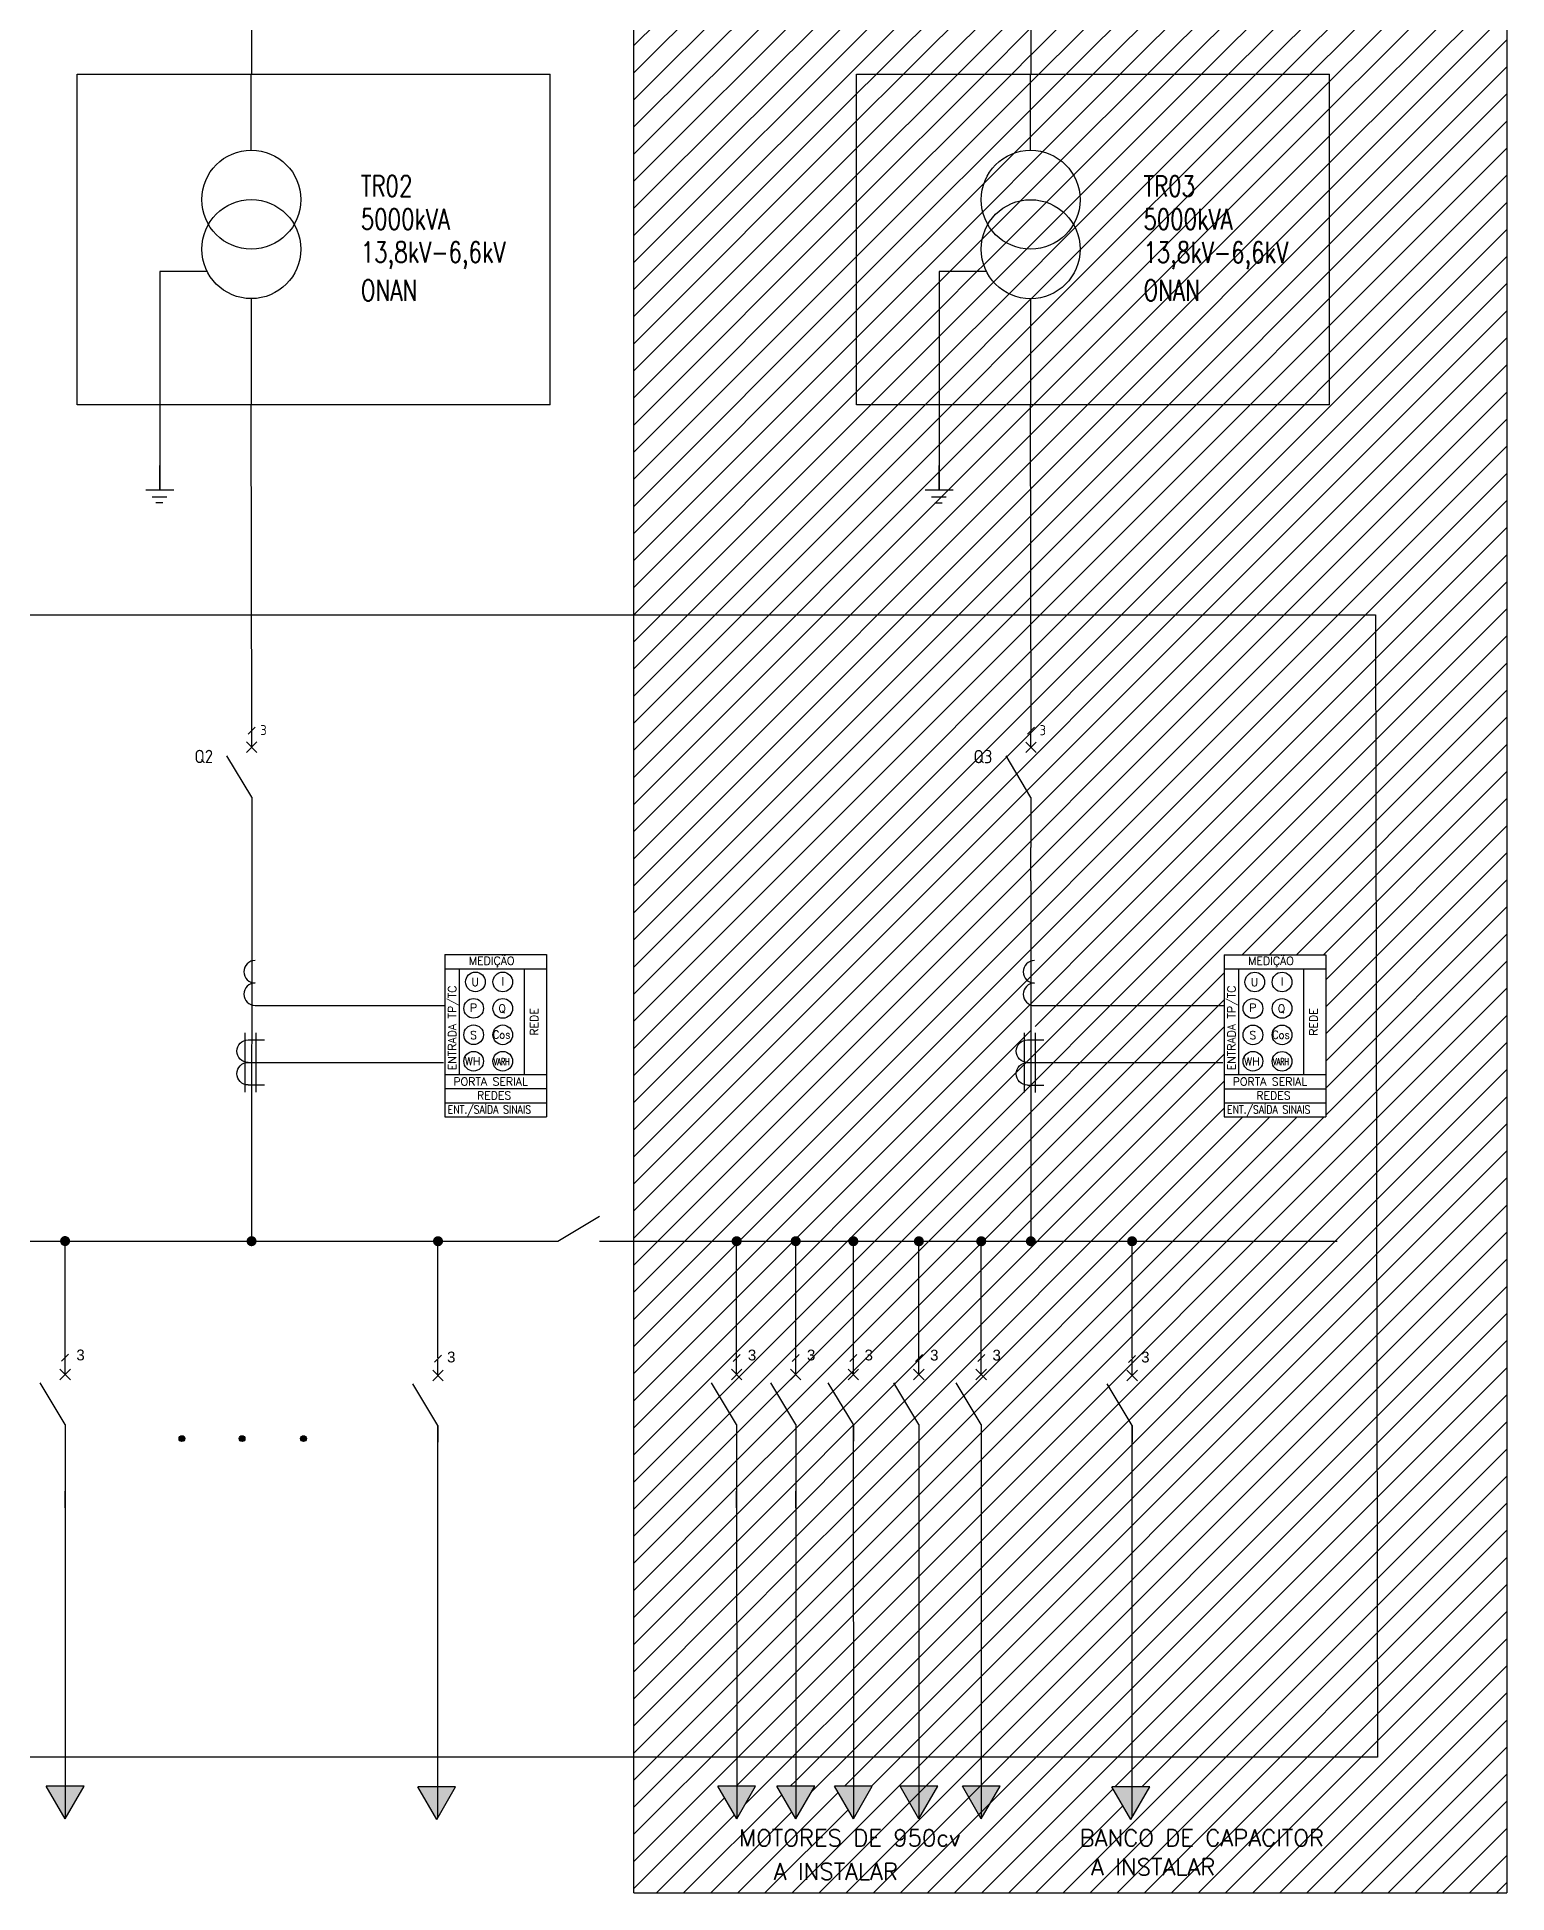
# Model space of a CAD drawing. Header units: metres. Extents: x 3327 to 4252, y 2427 to 3035.
# Drawn here: x 3690.9 to 3934.5, y 2427.5 to 2734.9 of the extents above; entities that cross this region are included whole.
import ezdxf
from ezdxf.enums import TextEntityAlignment as Align

# ---------------------------------------------------------------- set-up
doc = ezdxf.new("R2010")
doc.units = ezdxf.units.M
doc.header["$LTSCALE"] = 50
doc.header["$MEASUREMENT"] = 0
doc.header["$PDMODE"] = 1
doc.header["$PDSIZE"] = 10
for name, pattern in [('CONTINUA', [0.6, 0.2, 0.2, 0.2]), ('DASHDOTX2', [2, 1, -0.5, 0, -0.5]), ('PHANTOM', [63.5, 31.75, -6.35, 6.35, -6.35, 6.35, -6.35])]:
    doc.linetypes.add(name, pattern=pattern)
doc.layers.get('0').update_dxf_attribs({"linetype": 'CONTINUOUS'})
for name, color, linetype in [('1', 1, 'CONTINUOUS'), ('2', 7, 'CONTINUOUS'), ('3', 1, 'CONTINUOUS'), ('5', 1, 'CONTINUOUS'), ('condutores', 1, 'CONTINUOUS'), ('E-SYM2', 7, 'CONTINUOUS'), ('EL_TEXTO', 2, 'CONTINUOUS'), ('EL_VIEWPORT', 6, 'CONTINUOUS'), ('LIMITE', 4, 'DASHDOTX2'), ('LINHA V', 3, 'CONTINUOUS'), ('NOTAS_GERAIS', 8, 'CONTINUOUS')]:
    doc.layers.add(name, color=color, linetype=linetype)
for name, color, linetype, lineweight in [('EPLAN108', 1, 'CONTINUOUS', 35), ('EPLAN300', 1, 'CONTINUOUS', 25), ('EPLAN311', 1, 'CONTINUOUS', 25)]:
    doc.layers.add(name, color=color, linetype=linetype, lineweight=lineweight)
doc.styles.add('ARIAL', font='arial.ttf', dxfattribs={"height": 50})
doc.styles.add('R120', font='simplex.shx', dxfattribs={"height": 3})
doc.styles.add('ROMANS', font='romans.shx', dxfattribs={"width": 0.9})
doc.styles.add('SIMPLEX', font='isocp.shx')
pattern_1 = [(45, (-453.4402, -68.3795), (-2.245064, 2.245064), [])]

# ---------------------------------------------------------------- blocks, each defined once
blk = doc.blocks.new('TRAFO_JANELA')
at = {"ltscale": 5}
for p, q in [((0, -4.47), (0, 4.47)), ((0.49, 3.36), (2.95, 3.36)), ((1.66, -4.47), (1.66, 4.47)), ((0.49, -0.01), (2.95, -0.01)), ((0.49, -3.39), (2.95, -3.39))]:
    blk.add_line(p, q, dxfattribs=at)
for centre in [(0.49, 1.68), (0.49, -1.7)]:
    blk.add_arc(centre, 1.69, 90, 270)
blk = doc.blocks.new('TRAFO_CORRENTE')
at = {"ltscale": 5}
blk.add_line((0.97, -3.37), (6.7, -3.37), dxfattribs=at)
for centre in [(0.97, 1.69), (0.97, -1.69)]:
    blk.add_arc(centre, 1.69, 90, 270)

msp = doc.modelspace()

# ---------------------------------------------------------------- hatches: boundary and pattern name
at = {"layer": 'condutores', "linetype": 'CONTINUA', "lineweight": 25}
h = msp.add_hatch(color=256, dxfattribs=at)
h.dxf.hatch_style = 1
h.paths.add_polyline_path([(3692.44, 2445.16), (3698.7, 2445.16), (3695.57, 2439.73)])
h = msp.add_hatch(color=256, dxfattribs=at)
h.dxf.hatch_style = 1
h.paths.add_polyline_path([(3754, 2445.05), (3760.26, 2445.05), (3757.13, 2439.63)])
h = msp.add_hatch(color=256, dxfattribs=at)
h.dxf.hatch_style = 1
h.paths.add_polyline_path([(3803.71, 2445.14), (3809.97, 2445.14), (3806.84, 2439.72)])
h = msp.add_hatch(color=256, dxfattribs=at)
h.dxf.hatch_style = 1
h.paths.add_polyline_path([(3813.5, 2445.14), (3819.76, 2445.14), (3816.63, 2439.72)])
h = msp.add_hatch(color=256, dxfattribs=at)
h.dxf.hatch_style = 1
h.paths.add_polyline_path([(3823.05, 2445.14), (3829.31, 2445.14), (3826.18, 2439.72)])
h = msp.add_hatch(color=256, dxfattribs=at)
h.dxf.hatch_style = 1
h.paths.add_polyline_path([(3833.91, 2445.13), (3840.17, 2445.13), (3837.04, 2439.71)])
h = msp.add_hatch(color=256, dxfattribs=at)
h.dxf.hatch_style = 1
h.paths.add_polyline_path([(3844.24, 2445.13), (3850.5, 2445.13), (3847.37, 2439.71)])
h = msp.add_hatch(color=256, dxfattribs=at)
h.dxf.hatch_style = 1
h.paths.add_polyline_path([(3869.01, 2445.04), (3875.27, 2445.04), (3872.14, 2439.62)])
at = {"layer": 'EL_VIEWPORT', "ltscale": 3}
h = msp.add_hatch(dxfattribs=at)
h.set_pattern_fill('ANSI31', color=252)
h.set_pattern_definition(pattern_1)
h.paths.add_polyline_path([(3934.45, 2741.3), (3855.56, 2741.3), (3855.56, 2728.81), (3905.08, 2728.81), (3905.08, 2674.01), (3826.71, 2674.01), (3826.71, 2728.81), (3855.54, 2728.81), (3855.54, 2728.84), (3855.55, 2741.3), (3789.79, 2741.3), (3789.79, 2427.47), (3934.45, 2427.47)])
h.paths.add_polyline_path([(3855.59, 2568.78), (3856.3, 2568.78), (3856.3, 2569.97), (3856.18, 2574.48), (3855.59, 2574.48)], flags=16)
h.paths.add_polyline_path([(3887.63, 2582.9), (3904.43, 2582.9), (3904.43, 2556.04), (3887.63, 2556.04)], flags=16)
h.paths.add_polyline_path([(3900.81, 2580.57), (3900.81, 2563.05), (3889.97, 2563.05), (3889.97, 2580.57)], flags=0)
h.paths.add_polyline_path([(3894.31, 2578.38, -1), (3891.05, 2578.38, -1)], flags=0)
h.paths.add_polyline_path([(3894.01, 2574, -1), (3890.74, 2574, -1)], flags=0)
h.paths.add_polyline_path([(3898.83, 2578.38, -1), (3895.56, 2578.38, -1)], flags=0)
h.paths.add_polyline_path([(3894.01, 2569.62, -1), (3890.74, 2569.62, -1)], flags=0)
h.paths.add_polyline_path([(3898.83, 2574, -1), (3895.56, 2574, -1)], flags=0)
h.paths.add_polyline_path([(3894.01, 2565.25, -1), (3890.74, 2565.25, -1)], flags=0)
h.paths.add_polyline_path([(3898.83, 2569.62, -1), (3895.56, 2569.62, -1)], flags=0)
h.paths.add_polyline_path([(3898.83, 2565.24, -1), (3895.56, 2565.24, -1)], flags=0)
h.paths.add_polyline_path([(3869.01, 2445.04), (3875.27, 2445.04), (3872.14, 2439.62)], flags=16)
h.paths.add_polyline_path([(3826.17, 2505.06), (3826.17, 2502.3), (3826.18, 2445.14), (3829.31, 2445.14), (3826.18, 2439.72), (3823.05, 2445.14), (3826.18, 2445.14), (3826.16, 2505.07)], flags=16)
h.paths.add_polyline_path([(3816.61, 2505.06), (3816.61, 2502.3), (3816.63, 2445.14), (3819.76, 2445.14), (3816.63, 2439.72), (3813.5, 2445.14), (3816.63, 2445.14), (3816.61, 2505.07)], flags=16)
h.paths.add_polyline_path([(3806.83, 2505.06), (3806.83, 2502.3), (3806.84, 2445.14), (3809.97, 2445.14), (3806.84, 2439.72), (3803.71, 2445.14), (3806.84, 2445.14), (3806.82, 2505.07)], flags=16)
h.paths.add_polyline_path([(3865.48, 2429.7), (3891.06, 2429.7), (3891.06, 2433.85), (3865.48, 2433.85)], flags=24)
h.paths.add_polyline_path([(3862.98, 2434.5), (3911.05, 2434.5), (3911.05, 2438.64), (3862.98, 2438.64)], flags=24)
h.paths.add_polyline_path([(3812.89, 2428.95), (3838.47, 2428.95), (3838.47, 2433.09), (3812.89, 2433.09)], flags=24)
h.paths.add_polyline_path([(3806.54, 2434.51), (3849.22, 2434.51), (3849.22, 2438.66), (3806.54, 2438.66)], flags=24)
h.paths.add_polyline_path([(3827.57, 2515.19), (3829.87, 2515.19), (3829.87, 2517.94), (3827.57, 2517.94)], flags=24)
h.paths.add_polyline_path([(3808.23, 2515.19), (3810.54, 2515.19), (3810.54, 2517.94), (3808.23, 2517.94)], flags=24)
h.paths.add_polyline_path([(3873.4, 2514.85), (3875.7, 2514.85), (3875.7, 2517.6), (3873.4, 2517.6)], flags=24)
h.paths.add_polyline_path([(3818.01, 2515.19), (3820.32, 2515.19), (3820.32, 2517.94), (3818.01, 2517.94)], flags=24)
h.paths.add_polyline_path([(3896.12, 2572.83), (3897.85, 2572.83), (3897.85, 2575.01), (3896.12, 2575.01)], flags=8)
h.paths.add_polyline_path([(3887.57, 2555.63), (3904.52, 2555.63), (3904.52, 2558.66), (3887.57, 2558.66)], flags=24)
h.paths.add_polyline_path([(3892.6, 2558.58), (3899.2, 2558.58), (3899.2, 2560.57), (3892.6, 2560.57)], flags=8)
h.paths.add_polyline_path([(3888.7, 2560.88), (3903.57, 2560.88), (3903.57, 2562.87), (3888.7, 2562.87)], flags=8)
h.paths.add_polyline_path([(3903.41, 2569.15), (3903.41, 2574.49), (3901.42, 2574.49), (3901.42, 2569.15)], flags=8)
h.paths.add_polyline_path([(3895.41, 2564.28), (3898.85, 2564.28), (3898.85, 2566.07), (3895.41, 2566.07)], flags=8)
h.paths.add_polyline_path([(3890.56, 2564.23), (3893.62, 2564.23), (3893.62, 2566.22), (3890.56, 2566.22)], flags=8)
h.paths.add_polyline_path([(3895.22, 2568.65), (3898.78, 2568.65), (3898.78, 2570.64), (3895.22, 2570.64)], flags=8)
h.paths.add_polyline_path([(3891.46, 2568.58), (3893, 2568.58), (3893, 2570.57), (3891.46, 2570.57)], flags=8)
h.paths.add_polyline_path([(3891.43, 2573.12), (3892.98, 2573.12), (3892.98, 2575.1), (3891.43, 2575.1)], flags=8)
h.paths.add_polyline_path([(3896.65, 2577.49), (3897.31, 2577.49), (3897.31, 2579.48), (3896.65, 2579.48)], flags=8)
h.paths.add_polyline_path([(3891.68, 2577.38), (3893.22, 2577.38), (3893.22, 2579.37), (3891.68, 2579.37)], flags=8)
h.paths.add_polyline_path([(3890.43, 2563.25), (3890.43, 2580.54), (3887.4, 2580.54), (3887.4, 2563.25)], flags=24)
h.paths.add_polyline_path([(3891.08, 2580.28), (3900.36, 2580.28), (3900.36, 2583.31), (3891.08, 2583.31)], flags=24)
h = msp.add_hatch(dxfattribs=at)
h.set_pattern_fill('ANSI31', color=252)
h.set_pattern_definition(pattern_1)
h.paths.add_polyline_path([(3905.08, 2728.81), (3855.54, 2728.81), (3855.54, 2716.18, -0.414214), (3863.74, 2707.99, -0.131652), (3862.64, 2703.89, -0.131652), (3863.74, 2699.79, -0.414214), (3855.54, 2691.6), (3855.54, 2674.04), (3855.54, 2674.01), (3905.08, 2674.01)])
h.paths.add_polyline_path([(3855.54, 2716.18), (3855.54, 2728.81), (3826.71, 2728.81), (3826.71, 2674.01), (3840.38, 2674.01), (3840.38, 2696.08), (3848.24, 2696.08, -0.118095), (3847.35, 2699.79, -0.131652), (3848.45, 2703.89, -0.131652), (3847.35, 2707.99, -0.414214)])
h = msp.add_hatch(dxfattribs=at)
h.set_pattern_fill('ANSI31', color=252)
h.set_pattern_definition(pattern_1)
h.paths.add_polyline_path([(3863.74, 2699.79, 0.131652), (3862.64, 2703.89, -0.57735), (3848.45, 2703.89, 0.131652), (3847.35, 2699.79, 1)])
h.paths.add_polyline_path([(3848.45, 2703.89, 0.57735), (3862.64, 2703.89, 0.57735)])
h.paths.add_polyline_path([(3847.35, 2707.99, 0.131652), (3848.45, 2703.89, -0.57735), (3862.64, 2703.89, 0.131652), (3863.74, 2707.99, 1)])
h = msp.add_hatch(dxfattribs=at)
h.set_pattern_fill('ANSI31', color=252)
h.set_pattern_definition(pattern_1)
h.paths.add_polyline_path([(3855.54, 2691.6, -0.282309), (3848.24, 2696.08), (3840.38, 2696.08), (3840.38, 2674.01), (3855.54, 2674.01)])
h = msp.add_hatch(color=1, dxfattribs=at)
h.dxf.hatch_style = 1
h.paths.add_polyline_path([(3714.44, 2502.73, 1), (3715.41, 2502.73, 1)])
h = msp.add_hatch(color=1, dxfattribs=at)
h.dxf.hatch_style = 1
h.paths.add_polyline_path([(3724.39, 2502.73, 1), (3725.36, 2502.73, 1)])
h = msp.add_hatch(color=1, dxfattribs=at)
h.dxf.hatch_style = 1
h.paths.add_polyline_path([(3734.57, 2502.73, 1), (3735.54, 2502.73, 1)])

# ---------------------------------------------------------------- linework, layer by layer
for p, q in [((3758.5, 2582.92), (3775.3, 2582.92)), ((3758.5, 2582.92), (3758.5, 2556.06)), ((3775.3, 2582.92), (3775.3, 2556.06)), ((3887.63, 2582.9), (3904.43, 2582.9)), ((3887.63, 2582.9), (3887.63, 2556.04)), ((3904.43, 2582.9), (3904.43, 2556.04)), ((3758.5, 2580.58), (3775.3, 2580.58)), ((3760.84, 2580.58), (3760.84, 2563.06)), ((3771.68, 2563.06), (3771.68, 2580.58)), ((3887.63, 2580.57), (3904.43, 2580.57)), ((3889.97, 2580.57), (3889.97, 2563.05)), ((3900.81, 2563.05), (3900.81, 2580.57)), ((3758.5, 2563.06), (3775.3, 2563.06)), ((3760.84, 2563.06), (3775.3, 2563.06)), ((3887.63, 2563.05), (3904.43, 2563.05)), ((3889.97, 2563.05), (3904.43, 2563.05)), ((3758.5, 2560.73), (3775.3, 2560.73)), ((3758.5, 2558.39), (3775.3, 2558.39)), ((3887.63, 2560.71), (3904.43, 2560.71)), ((3887.63, 2558.38), (3904.43, 2558.38)), ((3758.5, 2556.06), (3775.3, 2556.06)), ((3887.63, 2556.04), (3904.43, 2556.04))]:
    msp.add_line(p, q)
at = {"color": 3, "linetype": 'Continuous'}
for centre in [(3726.41, 2708), (3855.54, 2707.99), (3726.41, 2699.81), (3855.54, 2699.79)]:
    msp.add_circle(centre, 8.2, dxfattribs=at)
for centre in [(3763.55, 2578.4), (3768.07, 2578.39), (3892.68, 2578.38), (3897.2, 2578.38), (3763.25, 2574.02), (3768.07, 2574.01), (3892.38, 2574), (3897.2, 2574), (3763.25, 2569.64), (3768.07, 2569.63), (3892.38, 2569.62), (3897.2, 2569.62), (3763.25, 2565.26), (3768.07, 2565.25), (3892.38, 2565.25), (3897.2, 2565.24)]:
    msp.add_circle(centre, 1.63)
at = {"layer": '1'}
for p, q in [((3725.89, 2619.44), (3727.06, 2620.62)), ((3855.02, 2619.43), (3856.19, 2620.6)), ((3694.97, 2515.54), (3696.14, 2516.71)), ((3756.76, 2515.37), (3757.93, 2516.54)), ((3806.24, 2515.52), (3807.41, 2516.69)), ((3816.03, 2515.52), (3817.2, 2516.69)), ((3825.58, 2515.52), (3826.75, 2516.69)), ((3836.44, 2515.51), (3837.61, 2516.68)), ((3846.77, 2515.51), (3847.94, 2516.68)), ((3871.76, 2515.35), (3872.94, 2516.52))]:
    msp.add_line(p, q, dxfattribs=at)
at = {"layer": '2', "ltscale": 0.1, "const_width": 0.829}
for points in [[(3695.14, 2535.46, 1), (3695.97, 2535.46, 1)], [(3726.04, 2535.44, 1), (3726.87, 2535.44, 1)], [(3756.93, 2535.44, 1), (3757.76, 2535.44, 1)], [(3806.41, 2535.44, 1), (3807.24, 2535.44, 1)], [(3816.2, 2535.44, 1), (3817.03, 2535.44, 1)], [(3825.75, 2535.44, 1), (3826.58, 2535.44, 1)], [(3836.61, 2535.43, 1), (3837.44, 2535.43, 1)], [(3846.94, 2535.43, 1), (3847.77, 2535.43, 1)], [(3855.17, 2535.43, 1), (3855.99, 2535.43, 1)], [(3871.94, 2535.43, 1), (3872.76, 2535.43, 1)]]:
    msp.add_lwpolyline(points, format="xyb", close=True, dxfattribs=at)
at = {"layer": '3', "color": 1}
for p, q in [((3727.35, 2618.15), (3725.59, 2616.39)), ((3725.59, 2618.15), (3727.35, 2616.39)), ((3856.48, 2618.13), (3854.72, 2616.38)), ((3854.72, 2618.13), (3856.48, 2616.38)), ((3696.44, 2514.24), (3694.68, 2512.48)), ((3694.68, 2514.24), (3696.44, 2512.48)), ((3758.22, 2514.07), (3756.47, 2512.31)), ((3756.47, 2514.07), (3758.22, 2512.31)), ((3807.7, 2514.22), (3805.95, 2512.47)), ((3805.95, 2514.22), (3807.7, 2512.47)), ((3817.49, 2514.22), (3815.73, 2512.47)), ((3815.73, 2514.22), (3817.49, 2512.47)), ((3827.04, 2514.22), (3825.29, 2512.47)), ((3825.29, 2514.22), (3827.04, 2512.47)), ((3837.9, 2514.21), (3836.14, 2512.46)), ((3836.14, 2514.21), (3837.9, 2512.46)), ((3848.23, 2514.21), (3846.47, 2512.46)), ((3846.47, 2514.21), (3848.23, 2512.46)), ((3873.23, 2514.06), (3871.47, 2512.3)), ((3871.47, 2514.06), (3873.23, 2512.3))]:
    msp.add_line(p, q, dxfattribs=at)
at = {"layer": '3', "ltscale": 0.1}
for p, q in [((3695.56, 2516.12), (3695.56, 2535.46)), ((3757.34, 2516.11), (3757.34, 2535.44)), ((3806.83, 2516.11), (3806.83, 2535.44)), ((3816.61, 2516.11), (3816.61, 2535.44)), ((3826.17, 2516.11), (3826.17, 2535.44)), ((3837.02, 2516.1), (3837.02, 2535.43)), ((3847.35, 2516.1), (3847.35, 2535.43)), ((3872.35, 2516.1), (3872.35, 2535.43)), ((3757.34, 2440), (3757.34, 2504.9)), ((3757.34, 2467.51), (3757.34, 2504.9)), ((3872.35, 2439.99), (3872.35, 2504.89)), ((3872.35, 2467.5), (3872.35, 2504.89))]:
    msp.add_line(p, q, dxfattribs=at)
at = {"layer": '3'}
for p, q in [((3695.55, 2505.08), (3695.58, 2439.74)), ((3806.82, 2505.07), (3806.85, 2439.73)), ((3816.61, 2505.07), (3816.63, 2439.73)), ((3826.16, 2505.07), (3826.19, 2439.73)), ((3837.02, 2505.06), (3837.04, 2439.72)), ((3847.35, 2505.06), (3847.37, 2439.72))]:
    msp.add_line(p, q, dxfattribs=at)
at = {"layer": '5'}
for p, q in [((3726.47, 2617.27), (3726.47, 2620.03)), ((3855.6, 2617.25), (3855.6, 2620.02)), ((3855.6, 2595.16), (3855.6, 2600.68)), ((3695.56, 2513.36), (3695.56, 2516.12)), ((3757.34, 2513.19), (3757.34, 2515.95)), ((3806.83, 2513.35), (3806.83, 2516.11)), ((3816.61, 2513.35), (3816.61, 2516.11)), ((3826.17, 2513.35), (3826.17, 2516.11)), ((3837.02, 2513.33), (3837.02, 2516.1)), ((3847.35, 2513.33), (3847.35, 2516.1)), ((3872.35, 2513.18), (3872.35, 2515.94)), ((3695.56, 2491.26), (3695.56, 2494.03)), ((3806.83, 2491.25), (3806.83, 2494.01)), ((3816.61, 2491.25), (3816.61, 2494.01)), ((3826.17, 2491.25), (3826.17, 2494.01))]:
    msp.add_line(p, q, dxfattribs=at)
at = {"layer": '5', "color": 1}
for p, q in [((3726.47, 2608.98), (3722.33, 2615.88)), ((3855.6, 2608.97), (3851.46, 2615.87)), ((3726.47, 2608.98), (3726.47, 2606.22)), ((3855.6, 2608.97), (3855.6, 2606.21)), ((3777.21, 2535.44), (3784.1, 2539.59)), ((3695.56, 2505.07), (3691.41, 2511.97)), ((3757.34, 2504.9), (3753.2, 2511.8)), ((3806.83, 2505.06), (3802.68, 2511.96)), ((3816.61, 2505.06), (3812.47, 2511.96)), ((3826.17, 2505.06), (3822.02, 2511.96)), ((3837.02, 2505.05), (3832.88, 2511.95)), ((3847.35, 2505.05), (3843.21, 2511.95)), ((3872.35, 2504.89), (3868.2, 2511.79)), ((3695.56, 2505.07), (3695.56, 2502.31)), ((3757.34, 2504.9), (3757.34, 2502.14)), ((3806.83, 2505.06), (3806.83, 2502.3)), ((3816.61, 2505.06), (3816.61, 2502.3)), ((3826.17, 2505.06), (3826.17, 2502.3)), ((3837.02, 2505.05), (3837.02, 2502.29)), ((3847.35, 2505.05), (3847.35, 2502.29)), ((3872.35, 2504.89), (3872.35, 2502.13))]:
    msp.add_line(p, q, dxfattribs=at)
at = {"layer": 'condutores', "linetype": 'Continuous', "lineweight": 25}
for p, q in [((3726.43, 2748.49), (3726.43, 2728.82)), ((3855.56, 2748.47), (3855.56, 2728.81)), ((3727.17, 2565.06), (3758.27, 2565.06)), ((3856.3, 2565.05), (3887.4, 2565.05))]:
    msp.add_line(p, q, dxfattribs=at)
at = {"layer": 'condutores', "linetype": 'CONTINUA', "lineweight": 25}
for p, q in [((3695.57, 2439.73), (3692.44, 2445.16)), ((3698.7, 2445.16), (3692.44, 2445.16)), ((3695.57, 2439.73), (3698.7, 2445.16)), ((3757.13, 2439.63, 93.91), (3754, 2445.05, 93.91)), ((3760.26, 2445.05, 93.91), (3754, 2445.05, 93.91)), ((3757.13, 2439.63, 93.91), (3760.26, 2445.05, 93.91)), ((3806.84, 2439.72), (3803.71, 2445.14)), ((3809.97, 2445.14), (3803.71, 2445.14)), ((3806.84, 2439.72), (3809.97, 2445.14)), ((3816.63, 2439.72), (3813.5, 2445.14)), ((3819.76, 2445.14), (3813.5, 2445.14)), ((3816.63, 2439.72), (3819.76, 2445.14)), ((3826.18, 2439.72), (3823.05, 2445.14)), ((3829.31, 2445.14), (3823.05, 2445.14)), ((3826.18, 2439.72), (3829.31, 2445.14)), ((3837.04, 2439.71), (3833.91, 2445.13)), ((3840.17, 2445.13), (3833.91, 2445.13)), ((3837.04, 2439.71), (3840.17, 2445.13)), ((3847.37, 2439.71), (3844.24, 2445.13)), ((3850.5, 2445.13), (3844.24, 2445.13)), ((3847.37, 2439.71), (3850.5, 2445.13)), ((3872.14, 2439.62, 93.91), (3869.01, 2445.04, 93.91)), ((3875.27, 2445.04, 93.91), (3869.01, 2445.04, 93.91)), ((3872.14, 2439.62, 93.91), (3875.27, 2445.04, 93.91))]:
    msp.add_line(p, q, dxfattribs=at)
at = {"layer": 'condutores', "linetype": 'Continuous', "lineweight": 25}
for points in [[(3727.04, 2574.49), (3758.5, 2574.49)], [(3856.17, 2574.48), (3887.63, 2574.48)]]:
    msp.add_lwpolyline(points, dxfattribs=at)
at = {"layer": 'condutores', "linetype": 'CONTINUA', "lineweight": 25}
for p in [(3763.39, 2574.01), (3771.68, 2575.69), (3892.52, 2574), (3900.81, 2575.68)]:
    msp.add_point(p, dxfattribs=at)
at = {"layer": 'E-SYM2'}
for points in [[(3719.11, 2696.09), (3711.26, 2696.09), (3711.26, 2663.95)], [(3848.24, 2696.08), (3840.38, 2696.08), (3840.38, 2663.93)], [(3713.6, 2659.88), (3708.91, 2659.88)], [(3842.73, 2659.87), (3838.04, 2659.87)], [(3712.43, 2658.71), (3710.01, 2658.71)], [(3711.74, 2657.75), (3710.57, 2657.75)], [(3841.56, 2658.7), (3839.14, 2658.7)], [(3840.87, 2657.73), (3839.69, 2657.73)]]:
    msp.add_lwpolyline(points, dxfattribs=at)
for points in [[(3711.26, 2663.95), (3711.26, 2663.95), (3711.26, 2659.88), (3711.26, 2659.88)], [(3840.38, 2663.93), (3840.38, 2663.93), (3840.38, 2659.87), (3840.38, 2659.87)]]:
    msp.add_lwpolyline(points, close=True, dxfattribs=at)
at = {"layer": 'EPLAN300', "linetype": 'Continuous', "lineweight": 25, "ltscale": 4}
for centre in [(3714.92, 2502.73), (3724.88, 2502.73), (3735.06, 2502.73)]:
    msp.add_circle(centre, 0.484, dxfattribs=at)
at = {"layer": 'EPLAN311', "ltscale": 3}
for p, q in [((3789.79, 2427.47), (3789.79, 2741.3)), ((3934.45, 2741.3), (3934.45, 2427.47)), ((3726.47, 2606.22), (3726.47, 2600.7)), ((3855.6, 2606.21), (3855.6, 2600.68)), ((3789.79, 2427.47), (3934.45, 2427.47))]:
    msp.add_line(p, q, dxfattribs=at)
at = {"layer": 'EPLAN311', "color": 1, "linetype": 'Continuous', "lineweight": 25, "ltscale": 4}
for p, q in [((3726.48, 2620.04), (3726.41, 2674.02)), ((3855.61, 2620.02), (3855.54, 2674.01)), ((3726.47, 2600.7), (3726.45, 2535.44)), ((3855.6, 2595.16), (3855.58, 2535.43)), ((3667.91, 2535.44), (3777.19, 2535.44)), ((3784.1, 2535.43), (3906.32, 2535.43))]:
    msp.add_line(p, q, dxfattribs=at)
at = {"layer": 'LIMITE', "linetype": 'PHANTOM', "ltscale": 0.3}
for p, q in [((3697.58, 2674.02), (3697.58, 2728.82)), ((3697.58, 2728.82), (3775.95, 2728.82)), ((3775.95, 2674.02), (3775.95, 2728.82)), ((3826.71, 2674.01), (3826.71, 2728.81)), ((3826.71, 2728.81), (3905.08, 2728.81)), ((3905.08, 2674.01), (3905.08, 2728.81)), ((3775.95, 2674.02), (3697.58, 2674.02)), ((3905.08, 2674.01), (3826.71, 2674.01))]:
    msp.add_line(p, q, dxfattribs=at)
at = {"layer": 'LIMITE', "color": 7, "linetype": 'PHANTOM', "ltscale": 0.3}
msp.add_lwpolyline([(3537.31, 2639.24), (3912.68, 2639.24), (3913.02, 2449.96), (3537.64, 2449.96)], close=True, dxfattribs=at)
at = {"layer": 'LINHA V', "ltscale": 0.5}
for p, q in [((3726.41, 2716.2), (3726.41, 2728.86)), ((3855.54, 2716.18), (3855.54, 2728.84)), ((3726.41, 2691.61), (3726.41, 2674.05)), ((3855.54, 2691.6), (3855.54, 2674.04))]:
    msp.add_line(p, q, dxfattribs=at)

# ---------------------------------------------------------------- block references
at = {"layer": 'condutores', "xscale": 1.104789002183372, "yscale": 1.104789002183372, "zscale": 1.104789002183372}
for p in [(3725.97, 2578.22), (3855.1, 2578.21)]:
    msp.add_blockref('TRAFO_CORRENTE', p, dxfattribs=at)
at = {"layer": 'condutores', "xscale": -1.104789002183372, "yscale": 1.104789002183372, "zscale": 1.104789002183372, "rotation": 180}
for p in [(3725.34, 2565.05), (3854.47, 2565.03)]:
    msp.add_blockref('TRAFO_JANELA', p, dxfattribs=at)

# ---------------------------------------------------------------- texts
at = {"layer": '2', "style": 'SIMPLEX'}
for p in [(3727.91, 2620.12), (3857.04, 2620.1)]:
    msp.add_attdef('3', text='3', height=1.66, dxfattribs=at).set_placement(p, align=Align.MIDDLE_LEFT)
at = {"layer": 'EL_TEXTO', "color": 3, "linetype": 'Continuous', "style": 'ROMANS', "width": 0.75}
for s, height, p in [('TR02', 3.451, (3744.56, 2708.53)), ('TR03', 3.451, (3874.24, 2708.52)), ('5000kVA', 3.451, (3744.56, 2703.05)), ('5000kVA', 3.451, (3874.24, 2703.04)), ('13,8kV-6,6kV', 3.4506, (3744.56, 2697.58)), ('13,8kV-6,6kV', 3.4506, (3874.24, 2697.56)), ('ONAN', 3.451, (3744.56, 2691.26)), ('ONAN', 3.451, (3874.24, 2691.25))]:
    msp.add_text(s, height=height, dxfattribs=at).set_placement(p)
at = {"layer": 'EL_TEXTO', "style": 'ROMANS'}
for s, p in [('MOTORES DE 950cv ', (3807.23, 2436.58)), ('BANCO DE CAPACITOR ', (3863.67, 2436.57)), (' A INSTALAR', (3811.08, 2431.02)), (' A INSTALAR', (3863.67, 2431.77))]:
    msp.add_text(s, height=2.762, dxfattribs=at).set_placement(p, align=Align.MIDDLE_LEFT)
at = {"layer": 'EL_TEXTO', "color": 1, "style": 'SIMPLEX'}
for tag, p in [('Q2', (3720.07, 2615.75)), ('Q3', (3849.2, 2615.73))]:
    msp.add_attdef(tag, text='Q1', height=2.21, dxfattribs=at).set_placement(p, align=Align.MIDDLE_RIGHT)
at = {"layer": 'EPLAN108', "color": 1, "style": 'ARIAL'}
for p in [(3698.11, 2516.59, -93.91), (3759.54, 2516.25), (3809.38, 2516.58, -93.91), (3819.17, 2516.58, -93.91), (3828.72, 2516.58, -93.91), (3839.58, 2516.56, -93.91), (3849.91, 2516.56, -93.91), (3874.55, 2516.24)]:
    msp.add_text('3', height=1.79, dxfattribs=at).set_placement(p, align=Align.MIDDLE_CENTER)
at = {"layer": 'NOTAS_GERAIS', "linetype": 'CONTINUA', "lineweight": 25, "style": 'ROMANS'}
for s, height, p in [('MEDIÇÃO', 1.326, (3762.46, 2581.24)), ('MEDIÇÃO', 1.326, (3891.59, 2581.23)), ('U', 1.33, (3762.88, 2577.72)), ('I', 1.33, (3767.85, 2577.83)), ('U', 1.33, (3892.01, 2577.71)), ('I', 1.33, (3896.98, 2577.82)), ('P', 1.33, (3762.63, 2573.46)), ('Q', 1.33, (3767.35, 2573.34)), ('P', 1.33, (3891.76, 2573.45)), ('Q', 1.33, (3896.48, 2573.32)), ('S', 1.33, (3762.66, 2568.93)), ('S', 1.33, (3891.79, 2568.91)), ('WH', 1.326, (3761.77, 2564.58)), ('WH', 1.326, (3890.89, 2564.56)), ('PORTA SERIAL', 1.3257, (3759.9, 2561.22)), ('PORTA SERIAL', 1.3257, (3889.03, 2561.21)), ('REDES', 1.326, (3763.81, 2558.93)), ('REDES', 1.326, (3892.94, 2558.91))]:
    msp.add_text(s, height=height, dxfattribs=at).set_placement(p)
for s, height, p in [('ENTRADA TP/TC', 1.3257, (3760.36, 2563.76)), ('ENTRADA TP/TC', 1.3257, (3889.49, 2563.75)), ('REDE', 1.326, (3773.95, 2569.5)), ('REDE', 1.326, (3903.08, 2569.48))]:
    msp.add_text(s, height=height, rotation=90, dxfattribs=at).set_placement(p)
for s, height, width, p in [('Cos', 1.326, 0.9, (3766.43, 2569)), ('Cos', 1.326, 0.9, (3895.56, 2568.98)), ('ENT./SAÍDA SINAIS', 1.3257, 0.85, (3758.95, 2556.59)), ('ENT./SAÍDA SINAIS', 1.3257, 0.85, (3888.08, 2556.58))]:
    msp.add_text(s, height=height, dxfattribs=dict(at, width=width)).set_placement(p)
at = {"layer": 'NOTAS_GERAIS', "style": 'R120', "width": 0.65}
for p in [(3766.58, 2564.59), (3895.7, 2564.58)]:
    msp.add_text('VARH', height=1.193, dxfattribs=at).set_placement(p)

doc.saveas('drawing.dxf')
